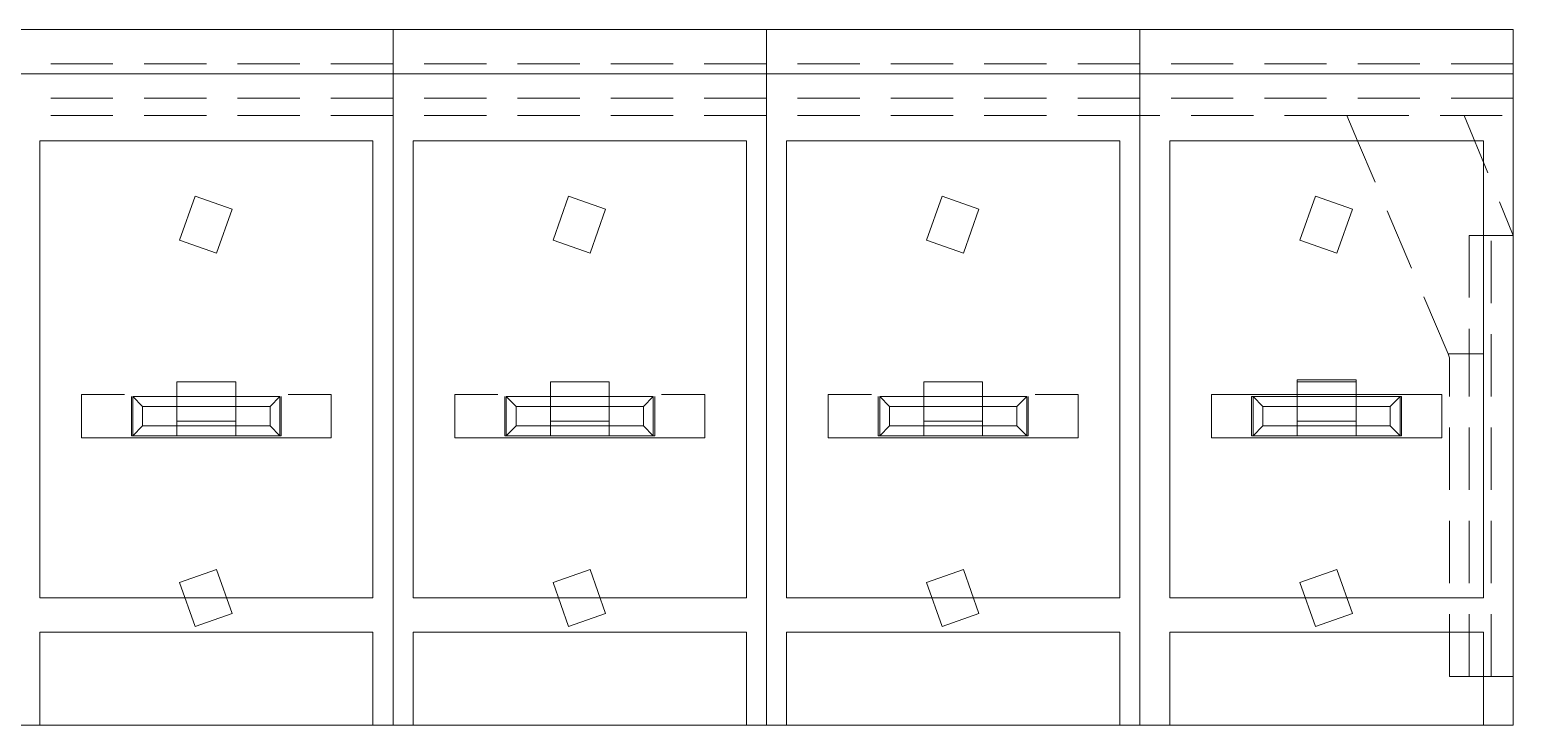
# Model space of a CAD drawing. Header units: millimetres. Extents: x 5 to 589, y 5 to 415.
# Drawn here: x 153.06 to 183.34, y 352.57 to 366.77 of the extents above; entities that cross this region are included whole.
import ezdxf

# ---------------------------------------------------------------- set-up
doc = ezdxf.new("R2010")
doc.units = ezdxf.units.MM
doc.linetypes.add('HIDDEN', pattern=[1.905, 1.27, -0.635])

msp = doc.modelspace()

# ---------------------------------------------------------------- linework, layer by layer
at = {"color": 7, "linetype": 'Continuous', "lineweight": 15}
for p, q in [((152.857, 366.774), (160.477, 366.774)), ((160.477, 365.874), (160.477, 366.774)), ((160.477, 366.774), (168.097, 366.774)), ((168.097, 366.774), (175.717, 366.774)), ((168.097, 365.874), (168.097, 366.774)), ((175.717, 366.774), (183.337, 366.774)), ((175.717, 366.774), (175.717, 365.874)), ((183.337, 366.774), (183.337, 365.874)), ((160.477, 365.874), (152.857, 365.874)), ((160.477, 352.574), (160.477, 365.874)), ((168.097, 365.874), (160.477, 365.874)), ((175.717, 365.874), (168.097, 365.874)), ((168.097, 365.874), (168.097, 352.574)), ((183.337, 365.874), (175.717, 365.874)), ((175.717, 365.874), (175.717, 352.574)), ((183.337, 352.574), (183.337, 365.874)), ((153.267, 364.504), (160.067, 364.504)), ((153.267, 355.174), (153.267, 364.504)), ((160.067, 364.504), (160.067, 355.174)), ((160.887, 364.504), (167.687, 364.504)), ((160.887, 355.174), (160.887, 364.504)), ((167.687, 364.504), (167.687, 355.174)), ((168.507, 355.174), (168.507, 364.504)), ((168.507, 364.504), (175.307, 364.504)), ((175.307, 364.504), (175.307, 355.174)), ((176.327, 355.174), (176.327, 364.504)), ((176.327, 364.504), (182.727, 364.504)), ((182.727, 364.504), (182.727, 355.174)), ((157.267, 359.583), (156.067, 359.583)), ((156.067, 359.284), (156.067, 359.583)), ((157.267, 359.284), (157.267, 359.583)), ((164.887, 359.583), (163.687, 359.583)), ((163.687, 359.284), (163.687, 359.583)), ((164.887, 359.284), (164.887, 359.583)), ((172.507, 359.583), (171.307, 359.583)), ((171.307, 359.284), (171.307, 359.583)), ((172.507, 359.284), (172.507, 359.583)), ((180.127, 359.583), (178.927, 359.583)), ((178.927, 359.284), (178.927, 359.583)), ((180.127, 359.284), (180.127, 359.583)), ((154.117, 359.324), (154.117, 358.444)), ((154.117, 359.324), (154.997, 359.324)), ((155.137, 359.284), (155.137, 358.484)), ((155.367, 359.084), (155.167, 359.284)), ((155.167, 359.284), (158.167, 359.284)), ((155.167, 359.284), (155.167, 358.484)), ((157.967, 359.084), (155.367, 359.084)), ((155.367, 359.084), (155.367, 358.684)), ((158.167, 359.284), (157.967, 359.084)), ((157.967, 359.084), (157.967, 358.684)), ((158.167, 358.484), (158.167, 359.284)), ((158.197, 359.284), (158.197, 358.484)), ((158.337, 359.324), (159.217, 359.324)), ((159.217, 358.444), (159.217, 359.324)), ((161.737, 359.324), (162.617, 359.324)), ((161.737, 359.324), (161.737, 358.444)), ((162.757, 359.284), (162.757, 358.484)), ((162.987, 359.084), (162.787, 359.284)), ((162.787, 359.284), (165.787, 359.284)), ((162.787, 359.284), (162.787, 358.484)), ((165.587, 359.084), (162.987, 359.084)), ((162.987, 359.084), (162.987, 358.684)), ((165.787, 359.284), (165.587, 359.084)), ((165.587, 359.084), (165.587, 358.684)), ((165.787, 358.484), (165.787, 359.284)), ((165.817, 359.284), (165.817, 358.484)), ((165.957, 359.324), (166.837, 359.324)), ((166.837, 358.444), (166.837, 359.324)), ((169.357, 359.324), (169.357, 358.444)), ((169.357, 359.324), (170.237, 359.324)), ((170.377, 359.284), (170.377, 358.484)), ((170.607, 359.084), (170.407, 359.284)), ((170.407, 359.284), (173.407, 359.284)), ((170.407, 359.284), (170.407, 358.484)), ((173.207, 359.084), (170.607, 359.084)), ((170.607, 359.084), (170.607, 358.684)), ((173.407, 359.284), (173.207, 359.084)), ((173.207, 359.084), (173.207, 358.684)), ((173.407, 358.484), (173.407, 359.284)), ((173.437, 359.284), (173.437, 358.484)), ((173.577, 359.324), (174.457, 359.324)), ((174.457, 358.444), (174.457, 359.324)), ((177.177, 359.324), (178.927, 359.324)), ((177.177, 359.324), (177.177, 358.444)), ((178.027, 359.284), (177.997, 359.284)), ((177.997, 359.284), (177.997, 358.484)), ((178.227, 359.084), (178.027, 359.284)), ((178.027, 359.284), (181.027, 359.284)), ((178.027, 359.284), (178.027, 358.484)), ((180.827, 359.084), (178.227, 359.084)), ((178.227, 359.084), (178.227, 358.684)), ((180.127, 359.324), (181.877, 359.324)), ((181.027, 359.284), (180.827, 359.084)), ((180.827, 359.084), (180.827, 358.684)), ((181.027, 358.484), (181.027, 359.284)), ((181.027, 359.284), (181.057, 359.284)), ((181.057, 359.284), (181.057, 358.484)), ((181.877, 358.444), (181.877, 359.324)), ((155.137, 358.484), (155.167, 358.484)), ((155.367, 358.684), (155.167, 358.484)), ((155.167, 358.484), (158.167, 358.484)), ((157.967, 358.684), (155.367, 358.684)), ((158.167, 358.484), (157.967, 358.684)), ((158.167, 358.484), (158.197, 358.484)), ((162.757, 358.484), (162.787, 358.484)), ((162.987, 358.684), (162.787, 358.484)), ((162.787, 358.484), (165.787, 358.484)), ((165.587, 358.684), (162.987, 358.684)), ((165.787, 358.484), (165.587, 358.684)), ((165.787, 358.484), (165.817, 358.484)), ((170.377, 358.484), (170.407, 358.484)), ((170.607, 358.684), (170.407, 358.484)), ((170.407, 358.484), (173.407, 358.484)), ((173.207, 358.684), (170.607, 358.684)), ((173.407, 358.484), (173.207, 358.684)), ((173.407, 358.484), (173.437, 358.484)), ((177.997, 358.484), (178.027, 358.484)), ((178.227, 358.684), (178.027, 358.484)), ((178.027, 358.484), (181.027, 358.484)), ((180.827, 358.684), (178.227, 358.684)), ((181.027, 358.484), (180.827, 358.684)), ((181.027, 358.484), (181.057, 358.484)), ((159.217, 358.444), (154.117, 358.444)), ((166.837, 358.444), (161.737, 358.444)), ((174.457, 358.444), (169.357, 358.444)), ((181.877, 358.444), (177.177, 358.444)), ((160.067, 355.174), (153.267, 355.174)), ((167.687, 355.174), (160.887, 355.174)), ((175.307, 355.174), (168.507, 355.174)), ((182.727, 355.174), (176.327, 355.174)), ((153.267, 354.474), (160.067, 354.474)), ((153.267, 352.574), (153.267, 354.474)), ((160.067, 354.474), (160.067, 352.574)), ((160.887, 354.474), (167.687, 354.474)), ((160.887, 352.574), (160.887, 354.474)), ((167.687, 354.474), (167.687, 352.574)), ((168.507, 352.574), (168.507, 354.474)), ((168.507, 354.474), (175.307, 354.474)), ((175.307, 354.474), (175.307, 352.574)), ((176.327, 354.474), (182.727, 354.474)), ((176.327, 352.574), (176.327, 354.474)), ((182.727, 354.474), (182.727, 352.574)), ((152.857, 352.574), (153.267, 352.574)), ((160.067, 352.574), (153.267, 352.574)), ((160.067, 352.574), (160.477, 352.574)), ((160.477, 352.574), (160.887, 352.574)), ((167.687, 352.574), (160.887, 352.574)), ((167.687, 352.574), (168.097, 352.574)), ((168.097, 352.574), (168.507, 352.574)), ((175.307, 352.574), (168.507, 352.574)), ((175.307, 352.574), (175.717, 352.574)), ((175.717, 352.574), (176.327, 352.574)), ((182.727, 352.574), (176.327, 352.574)), ((182.727, 352.574), (183.337, 352.574))]:
    msp.add_line(p, q, dxfattribs=at)
at = {"color": 7, "linetype": 'HIDDEN', "lineweight": 0}
for p, q in [((160.477, 366.074), (152.857, 366.074)), ((168.097, 366.074), (160.477, 366.074)), ((175.717, 366.074), (168.097, 366.074)), ((183.337, 366.074), (175.717, 366.074)), ((160.477, 365.374), (152.857, 365.374)), ((168.097, 365.374), (160.477, 365.374)), ((175.717, 365.374), (168.097, 365.374)), ((183.337, 365.374), (175.717, 365.374)), ((160.477, 365.024), (152.857, 365.024)), ((168.097, 365.024), (160.477, 365.024)), ((175.717, 365.024), (168.097, 365.024)), ((179.937, 365.024), (175.717, 365.024)), ((179.937, 365.024), (183.337, 365.024)), ((180.158, 364.504), (179.937, 365.024)), ((182.337, 365.024), (183.337, 362.574)), ((182.004, 360.154), (180.158, 364.504)), ((156.439, 363.375), (156.122, 362.479)), ((156.439, 363.375), (157.193, 363.108)), ((164.059, 363.375), (163.742, 362.479)), ((164.059, 363.375), (164.813, 363.108)), ((171.679, 363.375), (171.362, 362.479)), ((171.679, 363.375), (172.433, 363.108)), ((179.299, 363.375), (178.982, 362.479)), ((179.299, 363.375), (180.053, 363.108)), ((156.876, 362.212), (157.193, 363.108)), ((164.496, 362.212), (164.813, 363.108)), ((172.116, 362.212), (172.433, 363.108)), ((179.736, 362.212), (180.053, 363.108)), ((156.122, 362.479), (156.876, 362.212)), ((163.742, 362.479), (164.496, 362.212)), ((171.362, 362.479), (172.116, 362.212)), ((178.982, 362.479), (179.736, 362.212)), ((182.437, 362.574), (182.437, 360.154)), ((182.727, 362.574), (182.437, 362.574)), ((183.337, 362.574), (182.727, 362.574)), ((182.887, 353.574), (182.887, 362.574)), ((182.004, 360.154), (182.437, 360.154)), ((182.037, 360.077), (182.004, 360.154)), ((182.037, 353.574), (182.037, 360.077)), ((182.437, 353.574), (182.437, 360.154)), ((182.727, 360.154), (182.437, 360.154)), ((178.927, 359.583), (178.927, 359.624)), ((178.927, 359.624), (180.127, 359.624)), ((180.127, 359.624), (180.127, 359.583)), ((156.067, 359.284), (156.067, 358.484)), ((157.267, 359.284), (157.267, 358.484)), ((163.687, 359.284), (163.687, 358.484)), ((164.887, 359.284), (164.887, 358.484)), ((171.307, 359.284), (171.307, 358.484)), ((172.507, 359.284), (172.507, 358.484)), ((178.927, 359.324), (180.127, 359.324)), ((178.927, 359.284), (178.927, 358.484)), ((180.127, 359.284), (180.127, 358.484)), ((157.267, 358.784), (156.067, 358.784)), ((164.887, 358.784), (163.687, 358.784)), ((172.507, 358.784), (171.307, 358.784)), ((180.127, 358.784), (178.927, 358.784)), ((156.122, 355.489), (156.876, 355.756)), ((157.193, 354.86), (156.876, 355.756)), ((163.742, 355.489), (164.496, 355.756)), ((164.813, 354.86), (164.496, 355.756)), ((171.362, 355.489), (172.116, 355.756)), ((172.433, 354.86), (172.116, 355.756)), ((178.982, 355.489), (179.736, 355.756)), ((180.053, 354.86), (179.736, 355.756)), ((156.122, 355.489), (156.439, 354.593)), ((163.742, 355.489), (164.059, 354.593)), ((171.362, 355.489), (171.679, 354.593)), ((178.982, 355.489), (179.299, 354.593)), ((156.439, 354.593), (157.193, 354.86)), ((164.059, 354.593), (164.813, 354.86)), ((171.679, 354.593), (172.433, 354.86)), ((179.299, 354.593), (180.053, 354.86)), ((182.437, 353.574), (182.037, 353.574)), ((182.887, 353.574), (182.437, 353.574)), ((183.337, 353.574), (182.887, 353.574))]:
    msp.add_line(p, q, dxfattribs=at)
at = {"color": 7, "linetype": 'HIDDEN', "lineweight": 0, "flags": 128}
for points in [[(156.067, 359.284), (156.067, 359.284)], [(157.267, 359.284), (157.267, 359.284)], [(158.167, 359.284), (158.167, 359.284)], [(163.687, 359.284), (163.687, 359.284)], [(164.887, 359.284), (164.887, 359.284)], [(165.787, 359.284), (165.787, 359.284)], [(171.307, 359.284), (171.307, 359.284)], [(172.507, 359.284), (172.507, 359.284)], [(173.407, 359.284), (173.407, 359.284)], [(178.927, 359.284), (178.927, 359.284)], [(180.127, 359.284), (180.127, 359.284)], [(181.027, 359.284), (181.027, 359.284)]]:
    msp.add_lwpolyline(points, dxfattribs=at)

doc.saveas('drawing.dxf')
